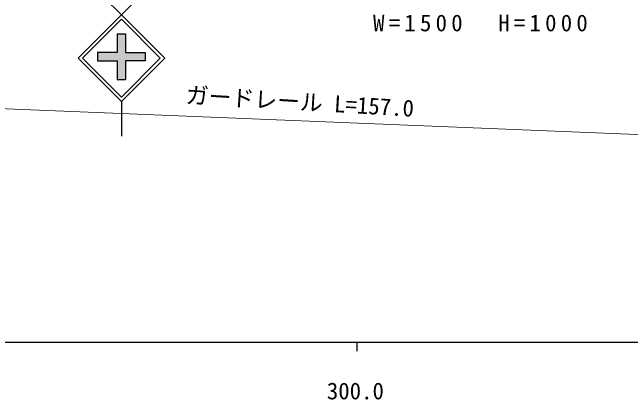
# Model space of a CAD drawing. Units: millimetres, scale not verified. Extents: x 40000 to 680000, y 20000 to 380000.
# Drawn here: x 330358 to 397924, y 198715 to 240994 of the extents above; entities that cross this region are included whole.
import ezdxf
from ezdxf.enums import TextEntityAlignment as Align

# ---------------------------------------------------------------- set-up
doc = ezdxf.new("R2010")
doc.units = ezdxf.units.MM
doc.header["$LTSCALE"] = 1000
for name, color, linetype, lineweight in [('M-STR-HTXT', 7, 'Continuous', 13), ('M-STR-STRC', 7, 'Continuous', 25), ('M-TTL-BAND', 7, 'Continuous', 25)]:
    doc.layers.add(name, color=color, linetype=linetype, lineweight=lineweight)
doc.styles.add('ＭＳ ゴシック', font='')
doc.styles.get('ＭＳ ゴシック').set_extended_font_data('MS Gothic')

msp = doc.modelspace()

# ---------------------------------------------------------------- hatches: boundary and pattern name
at = {"layer": 'M-STR-STRC'}
msp.add_hatch(color=256, dxfattribs=at).paths.add_polyline_path([(339649, 236605), (341811, 236605), (341811, 238638), (342711, 238638), (342711, 236605), (344873, 236605), (344873, 235705), (342711, 235705), (342711, 233672), (341811, 233672), (341811, 235705), (339649, 235705)])

# ---------------------------------------------------------------- linework, layer by layer
at = {"layer": 'M-STR-HTXT'}
msp.add_line((279895, 232479), (426428, 226551), dxfattribs=at)
at = {"layer": 'M-STR-STRC'}
for p, q in [((337533, 245470), (342270, 240733)), ((342270, 240733), (347008, 245470)), ((337533, 235995), (342270, 240733)), ((342270, 240733), (347008, 235995)), ((338028, 235995), (342270, 240238)), ((342270, 240238), (346513, 235995)), ((341811, 238638), (342711, 238638)), ((341811, 238638), (341811, 236605)), ((342711, 238638), (342711, 236605)), ((341811, 236605), (339649, 236605)), ((339649, 236605), (339649, 235705)), ((337533, 235995), (342270, 231258)), ((338028, 235995), (342270, 231752)), ((342270, 231752), (346513, 235995)), ((342270, 231258), (347008, 235995)), ((339649, 235705), (341811, 235705)), ((341811, 235705), (341811, 233672)), ((342711, 235705), (342711, 233672)), ((341811, 233672), (342711, 233672)), ((342270, 231258), (342270, 227470))]:
    msp.add_line(p, q, dxfattribs=at)
msp.add_lwpolyline([(342711, 236605), (344873, 236605), (344873, 235705), (342711, 235705)], dxfattribs=at)
at = {"layer": 'M-TTL-BAND'}
for p, q in [((40000, 205000), (579000, 205000)), ((368000, 205000), (368000, 204000))]:
    msp.add_line(p, q, dxfattribs=at)

# ---------------------------------------------------------------- texts
at = {"layer": 'M-STR-HTXT', "style": 'ＭＳ ゴシック'}
msp.add_text('ガードレール L=157.0', height=1833, rotation=356.572, dxfattribs=at).set_placement((361692, 229788), align=Align.BOTTOM_CENTER)
at = {"layer": 'M-STR-HTXT', "insert": (381739, 239829), "char_height": 1833, "attachment_point": 5, "style": 'ＭＳ ゴシック'}
msp.add_mtext('\\T1.37;W=1500\u3000H=1000', dxfattribs=at)
at = {"layer": 'M-TTL-BAND', "style": 'ＭＳ ゴシック'}
msp.add_text('300.0', height=1833, dxfattribs=at).set_placement((367844, 198195), align=Align.BOTTOM_CENTER)

doc.saveas('drawing.dxf')
